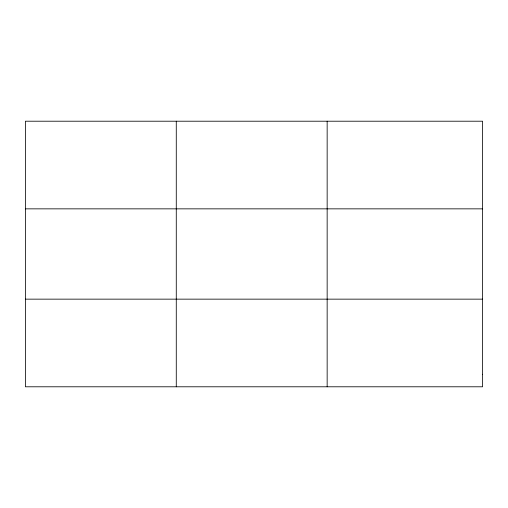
<?xml version="1.0" encoding="UTF-8"?>
<svg xmlns="http://www.w3.org/2000/svg" width="508" height="508" viewBox="0 0 508 508"><rect width="100%" height="100%" fill="white"/><g stroke="black" fill="none" stroke-linecap="round" stroke-linejoin="round"><path stroke-width="0.76" d="M176.276 386.791L176.276 121.209M327.152 386.791L327.152 121.209M25.4 208.851L482.6 208.851M25.4 299.149L482.6 299.149M482.6 374.275L482.6 386.791L25.4 386.791L25.4 121.209L482.6 121.209L482.6 374.275"/></g></svg>
